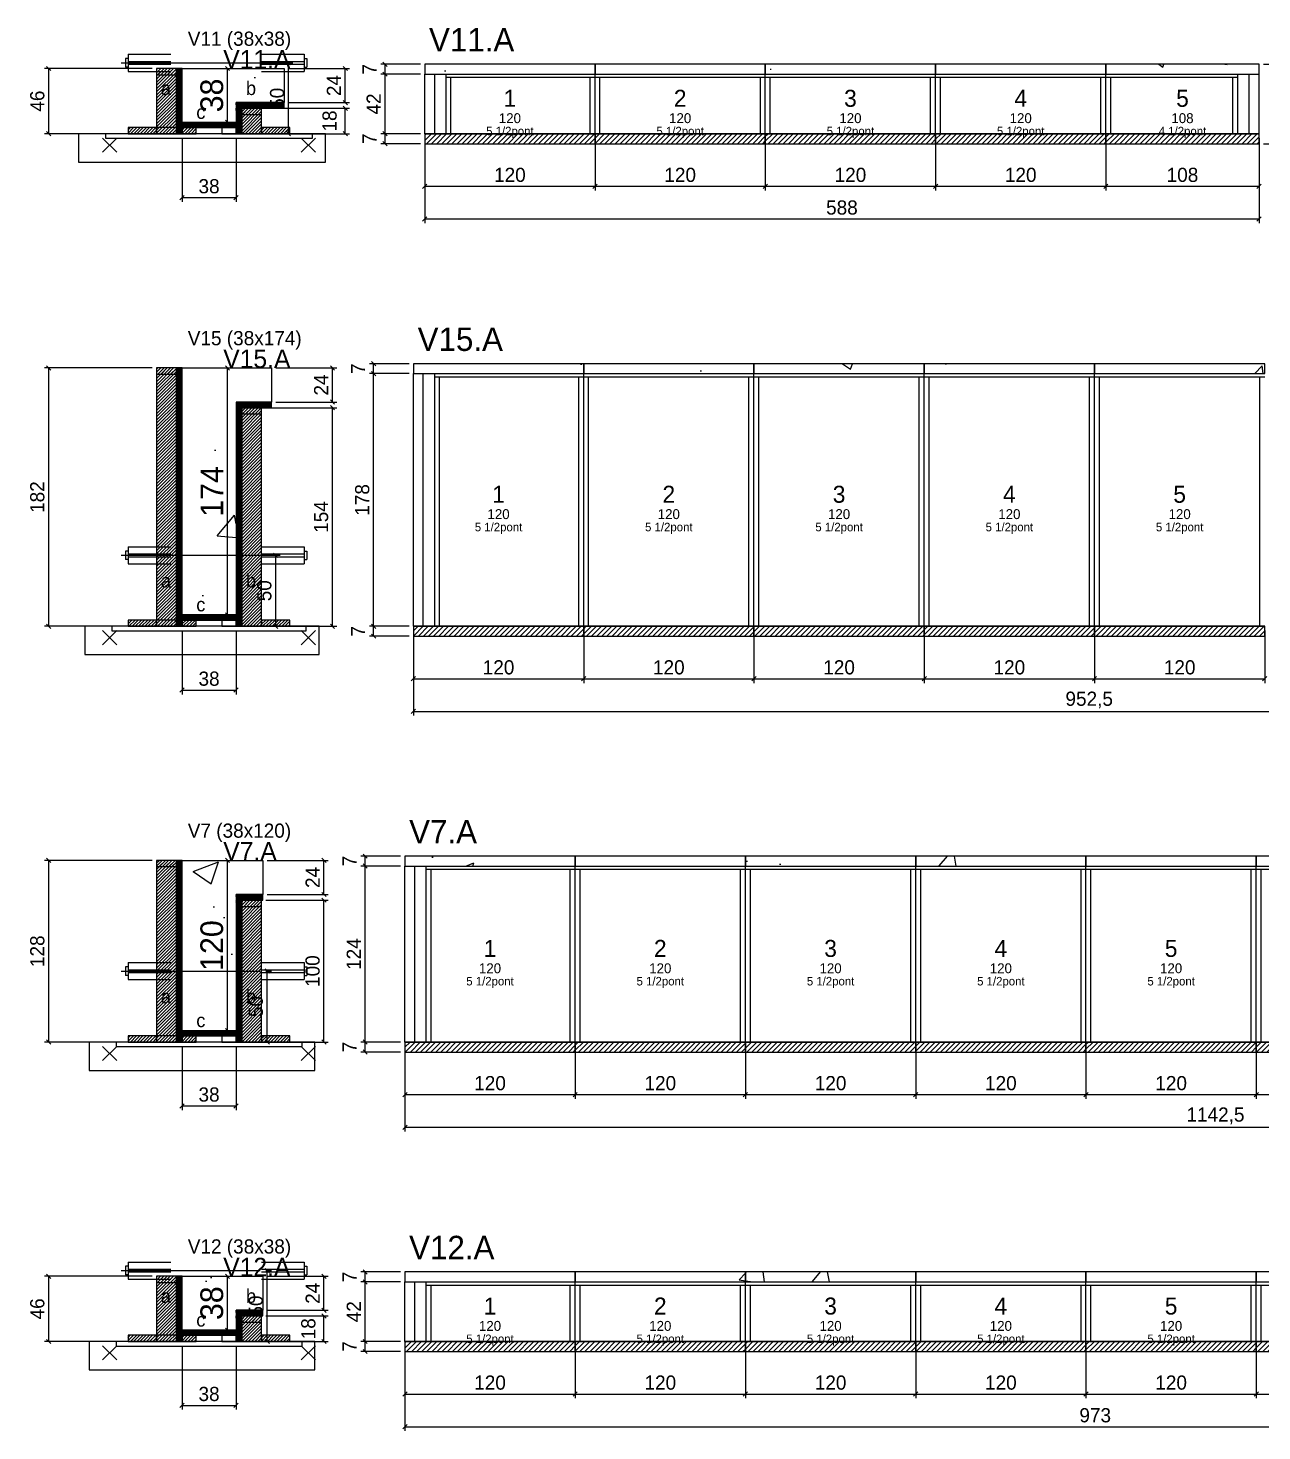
# Model space of a CAD drawing. Extents: x -69 to 3070, y -7974 to 1250.
# Drawn here: x -69 to 801, y -1952 to -964 of the extents above; entities that cross this region are included whole.
import ezdxf
from ezdxf.enums import TextEntityAlignment as Align

# ---------------------------------------------------------------- set-up
doc = ezdxf.new("R2010")
doc.units = 0
for name, color, linetype in [('5', 5, 'Continuous'), ('barrote', 126, 'Continuous'), ('CONCRETO', 251, 'Continuous'), ('COTA', 241, 'Continuous'), ('Cota Seção (2x)', 241, 'Continuous'), ('detalhes', 7, 'Continuous'), ('Hachura', 251, 'Continuous'), ('Madeira', 126, 'Continuous'), ('NOMENCLATURA', 7, 'Continuous'), ('Painéis', 200, 'Continuous'), ('presilha', 224, 'Continuous'), ('SARR_2.2x7', 40, 'Continuous'), ('SARR_3.5x7', 81, 'Continuous'), ('SCO-___-LAJ', 224, 'Continuous'), ('TENSOR', 224, 'Continuous'), ('texto', 7, 'Continuous'), ('Texto Seção', 7, 'Continuous')]:
    doc.layers.add(name, color=color, linetype=linetype)
doc.dimstyles.new('PAINEL', dxfattribs={"dimtxt": 10, "dimasz": 3, "dimexe": 3, "dimexo": 3, "dimgap": 3, "dimtad": 1, "dimblk": 'OBLIQUE', "dimblk1": 'OBLIQUE', "dimcen": 2.5, "dimclrd": 4, "dimclre": 4, "dimclrt": 240, "dimazin": 3, "dimtfac": 1, "dimtmove": 0, "dimatfit": 3})
doc.dimstyles.new('SECAO2X', dxfattribs={"dimtxt": 16, "dimasz": 3, "dimexe": 3, "dimexo": 3, "dimgap": 3, "dimtad": 1, "dimblk": 'OBLIQUE', "dimblk1": 'OBLIQUE', "dimcen": 2.5, "dimclrd": 4, "dimclre": 4, "dimclrt": 240, "dimazin": 3, "dimtfac": 1, "dimtmove": 0, "dimatfit": 3})

# ---------------------------------------------------------------- blocks, each defined once
blk = doc.blocks.new('_OBLIQUE')
at = {"color": 0, "linetype": 'BYBLOCK'}
blk.add_line((-0.5, -0.5), (0.5, 0.5), dxfattribs=at)

msp = doc.modelspace()

# ---------------------------------------------------------------- hatches: boundary and pattern name
at = {"layer": 'Hachura'}
h = msp.add_hatch(dxfattribs=at)
h.set_pattern_fill('ANSI31', scale=0.5)
h.paths.add_polyline_path([(22, -1038), (36, -1038), (36, -992), (22, -992)])
h = msp.add_hatch(dxfattribs=at)
h.set_pattern_fill('ANSI31', scale=0.5)
h.paths.add_polyline_path([(22, -996.4), (36, -996.4), (36, -992), (22, -992)])
h = msp.add_hatch(dxfattribs=at)
h.set_pattern_fill('SOLID')
h.paths.add_polyline_path([(36, -1038), (40, -1038), (40, -992), (36, -992)])
h = msp.add_hatch(dxfattribs=at)
h.set_pattern_fill('AR-CONC')
h.paths.add_polyline_path([(40, -1030), (40, -992), (111.99, -992), (111.99, -1016), (78, -1016), (78, -1030)])
h = msp.add_hatch(dxfattribs=at)
h.set_pattern_fill('AR-CONC', scale=0.8)
h.paths.add_polyline_path([(211, -996), (331, -996), (331, -989), (211, -989)])
h = msp.add_hatch(dxfattribs=at)
h.set_pattern_fill('AR-CONC', scale=0.8)
h.paths.add_polyline_path([(331, -996), (451, -996), (451, -989), (331, -989)])
h = msp.add_hatch(dxfattribs=at)
h.set_pattern_fill('AR-CONC', scale=0.8)
h.paths.add_polyline_path([(451, -996), (571, -996), (571, -989), (451, -989)])
h = msp.add_hatch(dxfattribs=at)
h.set_pattern_fill('AR-CONC', scale=0.8)
h.paths.add_polyline_path([(571, -996), (691, -996), (691, -989), (571, -989)])
h = msp.add_hatch(dxfattribs=at)
h.set_pattern_fill('AR-CONC', scale=0.8)
h.paths.add_polyline_path([(691, -996), (799, -996), (799, -989), (691, -989)])
h = msp.add_hatch(dxfattribs=at)
h.set_pattern_fill('SOLID')
h.paths.add_polyline_path([(78, -1020), (111.99, -1020), (111.99, -1016), (78, -1016)])
h = msp.add_hatch(dxfattribs=at)
h.set_pattern_fill('SOLID')
h.paths.add_polyline_path([(78, -1038), (82, -1038), (82, -1020), (78, -1020)])
h = msp.add_hatch(dxfattribs=at)
h.set_pattern_fill('ANSI31', scale=0.5)
h.paths.add_polyline_path([(82, -1038), (96, -1038), (96, -1020), (82, -1020)])
h = msp.add_hatch(dxfattribs=at)
h.set_pattern_fill('ANSI31', scale=0.5)
h.paths.add_polyline_path([(82, -1024.4), (96, -1024.4), (96, -1020), (82, -1020)])
h = msp.add_hatch(dxfattribs=at)
h.set_pattern_fill('ANSI31', scale=0.5)
h.paths.add_polyline_path([(2, -1038), (22, -1038), (22, -1033.6), (2, -1033.6)])
h = msp.add_hatch(dxfattribs=at)
h.set_pattern_fill('SOLID')
h.paths.add_polyline_path([(40, -1033.6), (78, -1033.6), (78, -1030), (40, -1030)])
h = msp.add_hatch(dxfattribs=at)
h.set_pattern_fill('ANSI31', scale=0.5)
h.paths.add_polyline_path([(40, -1038), (50, -1038), (50, -1033.6), (40, -1033.6)])
h = msp.add_hatch(dxfattribs=at)
h.set_pattern_fill('ANSI31', scale=0.5)
h.paths.add_polyline_path([(96, -1038), (116, -1038), (116, -1033.6), (96, -1033.6)])
h = msp.add_hatch(dxfattribs=at)
h.set_pattern_fill('ANSI31', scale=0.8)
h.paths.add_polyline_path([(211, -1045), (331, -1045), (331, -1038), (211, -1038)])
h = msp.add_hatch(dxfattribs=at)
h.set_pattern_fill('ANSI31', scale=0.8)
h.paths.add_polyline_path([(331, -1045), (451, -1045), (451, -1038), (331, -1038)])
h = msp.add_hatch(dxfattribs=at)
h.set_pattern_fill('ANSI31', scale=0.8)
h.paths.add_polyline_path([(451, -1045), (571, -1045), (571, -1038), (451, -1038)])
h = msp.add_hatch(dxfattribs=at)
h.set_pattern_fill('ANSI31', scale=0.8)
h.paths.add_polyline_path([(571, -1045), (691, -1045), (691, -1038), (571, -1038)])
h = msp.add_hatch(dxfattribs=at)
h.set_pattern_fill('ANSI31', scale=0.8)
h.paths.add_polyline_path([(691, -1045), (799, -1045), (799, -1038), (691, -1038)])
h = msp.add_hatch(dxfattribs=at)
h.set_pattern_fill('ANSI31', scale=0.5)
h.paths.add_polyline_path([(22, -1385), (36, -1385), (36, -1203), (22, -1203)])
h = msp.add_hatch(dxfattribs=at)
h.set_pattern_fill('ANSI31', scale=0.5)
h.paths.add_polyline_path([(22, -1207.4), (36, -1207.4), (36, -1203), (22, -1203)])
h = msp.add_hatch(dxfattribs=at)
h.set_pattern_fill('SOLID')
h.paths.add_polyline_path([(36, -1385), (40, -1385), (40, -1203), (36, -1203)])
h = msp.add_hatch(dxfattribs=at)
h.set_pattern_fill('AR-CONC')
h.paths.add_polyline_path([(40, -1377), (40, -1203), (103, -1203), (103, -1227), (78, -1227), (78, -1377)])
h = msp.add_hatch(dxfattribs=at)
h.set_pattern_fill('AR-CONC', scale=0.8)
h.paths.add_polyline_path([(203, -1207), (323, -1207), (323, -1200), (203, -1200)])
h = msp.add_hatch(dxfattribs=at)
h.set_pattern_fill('AR-CONC', scale=0.8)
h.paths.add_polyline_path([(323, -1207), (443, -1207), (443, -1200), (323, -1200)])
h = msp.add_hatch(dxfattribs=at)
h.set_pattern_fill('AR-CONC', scale=0.8)
h.paths.add_polyline_path([(443, -1207), (563, -1207), (563, -1200), (443, -1200)])
h = msp.add_hatch(dxfattribs=at)
h.set_pattern_fill('AR-CONC', scale=0.8)
h.paths.add_polyline_path([(563, -1207), (683, -1207), (683, -1200), (563, -1200)])
h = msp.add_hatch(dxfattribs=at)
h.set_pattern_fill('AR-CONC', scale=0.8)
h.paths.add_polyline_path([(683, -1207), (803, -1207), (803, -1200), (683, -1200)])
h = msp.add_hatch(dxfattribs=at)
h.set_pattern_fill('SOLID')
h.paths.add_polyline_path([(78, -1231), (103, -1231), (103, -1227), (78, -1227)])
h = msp.add_hatch(dxfattribs=at)
h.set_pattern_fill('SOLID')
h.paths.add_polyline_path([(78, -1385), (82, -1385), (82, -1231), (78, -1231)])
h = msp.add_hatch(dxfattribs=at)
h.set_pattern_fill('ANSI31', scale=0.5)
h.paths.add_polyline_path([(82, -1385), (96, -1385), (96, -1231), (82, -1231)])
h = msp.add_hatch(dxfattribs=at)
h.set_pattern_fill('ANSI31', scale=0.5)
h.paths.add_polyline_path([(82, -1235.4), (96, -1235.4), (96, -1231), (82, -1231)])
h = msp.add_hatch(dxfattribs=at)
h.set_pattern_fill('ANSI31', scale=0.5)
h.paths.add_polyline_path([(2, -1385), (22, -1385), (22, -1380.6), (2, -1380.6)])
h = msp.add_hatch(dxfattribs=at)
h.set_pattern_fill('SOLID')
h.paths.add_polyline_path([(40, -1380.6), (78, -1380.6), (78, -1377), (40, -1377)])
h = msp.add_hatch(dxfattribs=at)
h.set_pattern_fill('ANSI31', scale=0.5)
h.paths.add_polyline_path([(40, -1385), (50, -1385), (50, -1380.6), (40, -1380.6)])
h = msp.add_hatch(dxfattribs=at)
h.set_pattern_fill('ANSI31', scale=0.5)
h.paths.add_polyline_path([(96, -1385), (116, -1385), (116, -1380.6), (96, -1380.6)])
h = msp.add_hatch(dxfattribs=at)
h.set_pattern_fill('ANSI31', scale=0.8)
h.paths.add_polyline_path([(203, -1392), (323, -1392), (323, -1385), (203, -1385)])
h = msp.add_hatch(dxfattribs=at)
h.set_pattern_fill('ANSI31', scale=0.8)
h.paths.add_polyline_path([(323, -1392), (443, -1392), (443, -1385), (323, -1385)])
h = msp.add_hatch(dxfattribs=at)
h.set_pattern_fill('ANSI31', scale=0.8)
h.paths.add_polyline_path([(443, -1392), (563, -1392), (563, -1385), (443, -1385)])
h = msp.add_hatch(dxfattribs=at)
h.set_pattern_fill('ANSI31', scale=0.8)
h.paths.add_polyline_path([(563, -1392), (683, -1392), (683, -1385), (563, -1385)])
h = msp.add_hatch(dxfattribs=at)
h.set_pattern_fill('ANSI31', scale=0.8)
h.paths.add_polyline_path([(683, -1392), (803, -1392), (803, -1385), (683, -1385)])
h = msp.add_hatch(dxfattribs=at)
h.set_pattern_fill('ANSI31', scale=0.5)
h.paths.add_polyline_path([(22, -1678), (36, -1678), (36, -1550), (22, -1550)])
h = msp.add_hatch(dxfattribs=at)
h.set_pattern_fill('ANSI31', scale=0.5)
h.paths.add_polyline_path([(22, -1554.4), (36, -1554.4), (36, -1550), (22, -1550)])
h = msp.add_hatch(dxfattribs=at)
h.set_pattern_fill('SOLID')
h.paths.add_polyline_path([(36, -1678), (40, -1678), (40, -1550), (36, -1550)])
h = msp.add_hatch(dxfattribs=at)
h.set_pattern_fill('AR-CONC')
h.paths.add_polyline_path([(40, -1670), (40, -1550), (97, -1550), (97, -1574), (78, -1574), (78, -1670)])
h = msp.add_hatch(dxfattribs=at)
h.set_pattern_fill('AR-CONC', scale=0.8)
h.paths.add_polyline_path([(197, -1554), (317, -1554), (317, -1547), (197, -1547)])
h = msp.add_hatch(dxfattribs=at)
h.set_pattern_fill('AR-CONC', scale=0.8)
h.paths.add_polyline_path([(317, -1554), (437, -1554), (437, -1547), (317, -1547)])
h = msp.add_hatch(dxfattribs=at)
h.set_pattern_fill('AR-CONC', scale=0.8)
h.paths.add_polyline_path([(437, -1554), (557, -1554), (557, -1547), (437, -1547)])
h = msp.add_hatch(dxfattribs=at)
h.set_pattern_fill('AR-CONC', scale=0.8)
h.paths.add_polyline_path([(557, -1554), (677, -1554), (677, -1547), (557, -1547)])
h = msp.add_hatch(dxfattribs=at)
h.set_pattern_fill('AR-CONC', scale=0.8)
h.paths.add_polyline_path([(677, -1554), (797, -1554), (797, -1547), (677, -1547)])
h = msp.add_hatch(dxfattribs=at)
h.set_pattern_fill('AR-CONC', scale=0.8)
h.paths.add_polyline_path([(797, -1554), (917, -1554), (917, -1547), (797, -1547)])
h = msp.add_hatch(dxfattribs=at)
h.set_pattern_fill('SOLID')
h.paths.add_polyline_path([(78, -1578), (97, -1578), (97, -1574), (78, -1574)])
h = msp.add_hatch(dxfattribs=at)
h.set_pattern_fill('SOLID')
h.paths.add_polyline_path([(78, -1678), (82, -1678), (82, -1578), (78, -1578)])
h = msp.add_hatch(dxfattribs=at)
h.set_pattern_fill('ANSI31', scale=0.5)
h.paths.add_polyline_path([(82, -1678), (96, -1678), (96, -1578), (82, -1578)])
h = msp.add_hatch(dxfattribs=at)
h.set_pattern_fill('ANSI31', scale=0.5)
h.paths.add_polyline_path([(82, -1582.4), (96, -1582.4), (96, -1578), (82, -1578)])
h = msp.add_hatch(dxfattribs=at)
h.set_pattern_fill('SOLID')
h.paths.add_polyline_path([(40, -1673.6), (78, -1673.6), (78, -1670), (40, -1670)])
h = msp.add_hatch(dxfattribs=at)
h.set_pattern_fill('ANSI31', scale=0.5)
h.paths.add_polyline_path([(2, -1678), (22, -1678), (22, -1673.6), (2, -1673.6)])
h = msp.add_hatch(dxfattribs=at)
h.set_pattern_fill('ANSI31', scale=0.5)
h.paths.add_polyline_path([(40, -1678), (50, -1678), (50, -1673.6), (40, -1673.6)])
h = msp.add_hatch(dxfattribs=at)
h.set_pattern_fill('ANSI31', scale=0.5)
h.paths.add_polyline_path([(96, -1678), (116, -1678), (116, -1673.6), (96, -1673.6)])
h = msp.add_hatch(dxfattribs=at)
h.set_pattern_fill('ANSI31', scale=0.8)
h.paths.add_polyline_path([(197, -1685), (317, -1685), (317, -1678), (197, -1678)])
h = msp.add_hatch(dxfattribs=at)
h.set_pattern_fill('ANSI31', scale=0.8)
h.paths.add_polyline_path([(317, -1685), (437, -1685), (437, -1678), (317, -1678)])
h = msp.add_hatch(dxfattribs=at)
h.set_pattern_fill('ANSI31', scale=0.8)
h.paths.add_polyline_path([(437, -1685), (557, -1685), (557, -1678), (437, -1678)])
h = msp.add_hatch(dxfattribs=at)
h.set_pattern_fill('ANSI31', scale=0.8)
h.paths.add_polyline_path([(557, -1685), (677, -1685), (677, -1678), (557, -1678)])
h = msp.add_hatch(dxfattribs=at)
h.set_pattern_fill('ANSI31', scale=0.8)
h.paths.add_polyline_path([(677, -1685), (797, -1685), (797, -1678), (677, -1678)])
h = msp.add_hatch(dxfattribs=at)
h.set_pattern_fill('ANSI31', scale=0.8)
h.paths.add_polyline_path([(797, -1685), (917, -1685), (917, -1678), (797, -1678)])
h = msp.add_hatch(dxfattribs=at)
h.set_pattern_fill('ANSI31', scale=0.5)
h.paths.add_polyline_path([(22, -1889), (36, -1889), (36, -1843), (22, -1843)])
h = msp.add_hatch(dxfattribs=at)
h.set_pattern_fill('ANSI31', scale=0.5)
h.paths.add_polyline_path([(22, -1847.4), (36, -1847.4), (36, -1843), (22, -1843)])
h = msp.add_hatch(dxfattribs=at)
h.set_pattern_fill('SOLID')
h.paths.add_polyline_path([(36, -1889), (40, -1889), (40, -1843), (36, -1843)])
h = msp.add_hatch(dxfattribs=at)
h.set_pattern_fill('AR-CONC')
h.paths.add_polyline_path([(40, -1881), (40, -1843), (97, -1843), (97, -1867), (78, -1867), (78, -1881)])
h = msp.add_hatch(dxfattribs=at)
h.set_pattern_fill('AR-CONC', scale=0.8)
h.paths.add_polyline_path([(197, -1847), (317, -1847), (317, -1840), (197, -1840)])
h = msp.add_hatch(dxfattribs=at)
h.set_pattern_fill('AR-CONC', scale=0.8)
h.paths.add_polyline_path([(317, -1847), (437, -1847), (437, -1840), (317, -1840)])
h = msp.add_hatch(dxfattribs=at)
h.set_pattern_fill('AR-CONC', scale=0.8)
h.paths.add_polyline_path([(437, -1847), (557, -1847), (557, -1840), (437, -1840)])
h = msp.add_hatch(dxfattribs=at)
h.set_pattern_fill('AR-CONC', scale=0.8)
h.paths.add_polyline_path([(557, -1847), (677, -1847), (677, -1840), (557, -1840)])
h = msp.add_hatch(dxfattribs=at)
h.set_pattern_fill('AR-CONC', scale=0.8)
h.paths.add_polyline_path([(677, -1847), (797, -1847), (797, -1840), (677, -1840)])
h = msp.add_hatch(dxfattribs=at)
h.set_pattern_fill('AR-CONC', scale=0.8)
h.paths.add_polyline_path([(797, -1847), (917, -1847), (917, -1840), (797, -1840)])
h = msp.add_hatch(dxfattribs=at)
h.set_pattern_fill('SOLID')
h.paths.add_polyline_path([(78, -1871), (97, -1871), (97, -1867), (78, -1867)])
h = msp.add_hatch(dxfattribs=at)
h.set_pattern_fill('SOLID')
h.paths.add_polyline_path([(78, -1889), (82, -1889), (82, -1871), (78, -1871)])
h = msp.add_hatch(dxfattribs=at)
h.set_pattern_fill('ANSI31', scale=0.5)
h.paths.add_polyline_path([(82, -1889), (96, -1889), (96, -1871), (82, -1871)])
h = msp.add_hatch(dxfattribs=at)
h.set_pattern_fill('ANSI31', scale=0.5)
h.paths.add_polyline_path([(82, -1875.4), (96, -1875.4), (96, -1871), (82, -1871)])
h = msp.add_hatch(dxfattribs=at)
h.set_pattern_fill('ANSI31', scale=0.5)
h.paths.add_polyline_path([(2, -1889), (22, -1889), (22, -1884.6), (2, -1884.6)])
h = msp.add_hatch(dxfattribs=at)
h.set_pattern_fill('SOLID')
h.paths.add_polyline_path([(40, -1884.6), (78, -1884.6), (78, -1881), (40, -1881)])
h = msp.add_hatch(dxfattribs=at)
h.set_pattern_fill('ANSI31', scale=0.5)
h.paths.add_polyline_path([(40, -1889), (50, -1889), (50, -1884.6), (40, -1884.6)])
h = msp.add_hatch(dxfattribs=at)
h.set_pattern_fill('ANSI31', scale=0.5)
h.paths.add_polyline_path([(96, -1889), (116, -1889), (116, -1884.6), (96, -1884.6)])
h = msp.add_hatch(dxfattribs=at)
h.set_pattern_fill('ANSI31', scale=0.8)
h.paths.add_polyline_path([(197, -1896), (317, -1896), (317, -1889), (197, -1889)])
h = msp.add_hatch(dxfattribs=at)
h.set_pattern_fill('ANSI31', scale=0.8)
h.paths.add_polyline_path([(317, -1896), (437, -1896), (437, -1889), (317, -1889)])
h = msp.add_hatch(dxfattribs=at)
h.set_pattern_fill('ANSI31', scale=0.8)
h.paths.add_polyline_path([(437, -1896), (557, -1896), (557, -1889), (437, -1889)])
h = msp.add_hatch(dxfattribs=at)
h.set_pattern_fill('ANSI31', scale=0.8)
h.paths.add_polyline_path([(557, -1896), (677, -1896), (677, -1889), (557, -1889)])
h = msp.add_hatch(dxfattribs=at)
h.set_pattern_fill('ANSI31', scale=0.8)
h.paths.add_polyline_path([(677, -1896), (797, -1896), (797, -1889), (677, -1889)])
h = msp.add_hatch(dxfattribs=at)
h.set_pattern_fill('ANSI31', scale=0.8)
h.paths.add_polyline_path([(797, -1896), (917, -1896), (917, -1889), (797, -1889)])

# ---------------------------------------------------------------- linework, layer by layer
for p, q in [((0, -985), (0, -991)), ((2, -985), (0, -985)), ((2, -982), (32, -982)), ((2, -982), (2, -994)), ((2, -987), (32, -987)), ((96, -982), (126, -982)), ((96, -987), (126, -987)), ((126, -982), (126, -994)), ((126, -985), (128, -985)), ((128, -985), (128, -991)), ((2, -991), (0, -991)), ((2, -989), (32, -989)), ((2, -994), (32, -994)), ((96, -989), (126, -989)), ((96, -994), (126, -994)), ((126, -991), (128, -991)), ((0, -1332), (0, -1338)), ((2, -1332), (0, -1332)), ((2, -1329), (32, -1329)), ((2, -1329), (2, -1341)), ((2, -1334), (32, -1334)), ((96, -1329), (126, -1329)), ((96, -1334), (126, -1334)), ((126, -1329), (126, -1341)), ((126, -1332), (128, -1332)), ((128, -1332), (128, -1338)), ((2, -1338), (0, -1338)), ((2, -1336), (32, -1336)), ((2, -1341), (32, -1341)), ((96, -1336), (126, -1336)), ((96, -1341), (126, -1341)), ((126, -1338), (128, -1338)), ((0, -1625), (0, -1631)), ((2, -1625), (0, -1625)), ((2, -1631), (0, -1631)), ((2, -1622), (32, -1622)), ((2, -1622), (2, -1634)), ((2, -1627), (32, -1627)), ((2, -1629), (32, -1629)), ((96, -1622), (126, -1622)), ((96, -1627), (126, -1627)), ((96, -1629), (126, -1629)), ((126, -1622), (126, -1634)), ((126, -1625), (128, -1625)), ((126, -1631), (128, -1631)), ((128, -1625), (128, -1631)), ((2, -1634), (32, -1634)), ((96, -1634), (126, -1634)), ((0, -1836), (0, -1842)), ((2, -1836), (0, -1836)), ((2, -1833), (32, -1833)), ((2, -1833), (2, -1845)), ((2, -1838), (32, -1838)), ((96, -1833), (126, -1833)), ((96, -1838), (126, -1838)), ((126, -1833), (126, -1845)), ((126, -1836), (128, -1836)), ((128, -1836), (128, -1842)), ((2, -1842), (0, -1842)), ((2, -1840), (32, -1840)), ((2, -1845), (32, -1845)), ((96, -1840), (126, -1840)), ((96, -1845), (126, -1845)), ((126, -1842), (128, -1842))]:
    msp.add_line(p, q)
at = {"layer": 'barrote'}
for points in [[(-32.995, -1058), (140.995, -1058), (140.995, -1038), (-32.995, -1038)], [(-28.5, -1405), (136.5, -1405), (136.5, -1385), (-28.5, -1385)], [(-25.5, -1698), (133.5, -1698), (133.5, -1678), (-25.5, -1678)], [(-25.5, -1909), (133.5, -1909), (133.5, -1889), (-25.5, -1889)]]:
    msp.add_lwpolyline(points, close=True, dxfattribs=at)
at = {"layer": 'CONCRETO'}
for points in [[(40, -1030), (40, -992), (111.99, -992), (111.99, -1016), (78, -1016), (78, -1030)], [(40, -1377), (40, -1203), (103, -1203), (103, -1227), (78, -1227), (78, -1377)], [(40, -1670), (40, -1550), (97, -1550), (97, -1574), (78, -1574), (78, -1670)], [(40, -1881), (40, -1843), (97, -1843), (97, -1867), (78, -1867), (78, -1881)]]:
    msp.add_lwpolyline(points, close=True, dxfattribs=at)
at = {"layer": 'Madeira'}
for points in [[(22, -1038), (36, -1038), (36, -992), (22, -992)], [(22, -996.4), (36, -996.4), (36, -992), (22, -992)], [(82, -1038), (96, -1038), (96, -1020), (82, -1020)], [(82, -1024.4), (96, -1024.4), (96, -1020), (82, -1020)], [(2, -1038), (22, -1038), (22, -1033.6), (2, -1033.6)], [(22, -1038), (36, -1038), (36, -1033.6), (22, -1033.6)], [(40, -1038), (50, -1038), (50, -1033.6), (40, -1033.6)], [(68, -1038), (78, -1038), (78, -1033.6), (68, -1033.6)], [(96, -1038), (116, -1038), (116, -1033.6), (96, -1033.6)], [(22, -1385), (36, -1385), (36, -1203), (22, -1203)], [(22, -1207.4), (36, -1207.4), (36, -1203), (22, -1203)], [(82, -1385), (96, -1385), (96, -1231), (82, -1231)], [(82, -1235.4), (96, -1235.4), (96, -1231), (82, -1231)], [(2, -1385), (22, -1385), (22, -1380.6), (2, -1380.6)], [(22, -1385), (36, -1385), (36, -1380.6), (22, -1380.6)], [(40, -1385), (50, -1385), (50, -1380.6), (40, -1380.6)], [(68, -1385), (78, -1385), (78, -1380.6), (68, -1380.6)], [(96, -1385), (116, -1385), (116, -1380.6), (96, -1380.6)], [(22, -1678), (36, -1678), (36, -1550), (22, -1550)], [(22, -1554.4), (36, -1554.4), (36, -1550), (22, -1550)], [(82, -1678), (96, -1678), (96, -1578), (82, -1578)], [(82, -1582.4), (96, -1582.4), (96, -1578), (82, -1578)], [(2, -1678), (22, -1678), (22, -1673.6), (2, -1673.6)], [(22, -1678), (36, -1678), (36, -1673.6), (22, -1673.6)], [(40, -1678), (50, -1678), (50, -1673.6), (40, -1673.6)], [(68, -1678), (78, -1678), (78, -1673.6), (68, -1673.6)], [(96, -1678), (116, -1678), (116, -1673.6), (96, -1673.6)], [(22, -1889), (36, -1889), (36, -1843), (22, -1843)], [(22, -1847.4), (36, -1847.4), (36, -1843), (22, -1843)], [(82, -1889), (96, -1889), (96, -1871), (82, -1871)], [(82, -1875.4), (96, -1875.4), (96, -1871), (82, -1871)], [(2, -1889), (22, -1889), (22, -1884.6), (2, -1884.6)], [(22, -1889), (36, -1889), (36, -1884.6), (22, -1884.6)], [(40, -1889), (50, -1889), (50, -1884.6), (40, -1884.6)], [(68, -1889), (78, -1889), (78, -1884.6), (68, -1884.6)], [(96, -1889), (116, -1889), (116, -1884.6), (96, -1884.6)]]:
    msp.add_lwpolyline(points, close=True, dxfattribs=at)
at = {"layer": 'Painéis'}
for p, q in [((211, -996), (331, -996)), ((211, -1038), (211, -996)), ((331, -1038), (331, -996)), ((331, -1038), (331, -996)), ((331, -996), (451, -996)), ((331, -1038), (331, -996)), ((451, -1038), (451, -996)), ((451, -1038), (451, -996)), ((451, -996), (571, -996)), ((451, -1038), (451, -996)), ((571, -1038), (571, -996)), ((571, -1038), (571, -996)), ((571, -996), (691, -996)), ((571, -1038), (571, -996)), ((691, -1038), (691, -996)), ((691, -1038), (691, -996)), ((691, -996), (799, -996)), ((691, -1038), (691, -996)), ((799, -1038), (799, -996)), ((211, -1038), (331, -1038)), ((331, -1038), (451, -1038)), ((451, -1038), (571, -1038)), ((571, -1038), (691, -1038)), ((691, -1038), (799, -1038)), ((203, -1207), (323, -1207)), ((203, -1385), (203, -1207)), ((323, -1385), (323, -1207)), ((323, -1385), (323, -1207)), ((323, -1207), (443, -1207)), ((323, -1385), (323, -1207)), ((443, -1385), (443, -1207)), ((443, -1385), (443, -1207)), ((443, -1207), (563, -1207)), ((443, -1385), (443, -1207)), ((563, -1385), (563, -1207)), ((563, -1385), (563, -1207)), ((563, -1207), (683, -1207)), ((563, -1385), (563, -1207)), ((683, -1385), (683, -1207)), ((683, -1385), (683, -1207)), ((683, -1207), (803, -1207)), ((683, -1385), (683, -1207)), ((203, -1385), (323, -1385)), ((323, -1385), (443, -1385)), ((443, -1385), (563, -1385)), ((563, -1385), (683, -1385)), ((683, -1385), (803, -1385)), ((197, -1554), (317, -1554)), ((197, -1678), (197, -1554)), ((317, -1678), (317, -1554)), ((317, -1678), (317, -1554)), ((317, -1554), (437, -1554)), ((317, -1678), (317, -1554)), ((437, -1678), (437, -1554)), ((437, -1678), (437, -1554)), ((437, -1554), (557, -1554)), ((437, -1678), (437, -1554)), ((557, -1678), (557, -1554)), ((557, -1678), (557, -1554)), ((557, -1554), (677, -1554)), ((557, -1678), (557, -1554)), ((677, -1678), (677, -1554)), ((677, -1678), (677, -1554)), ((677, -1554), (797, -1554)), ((677, -1678), (677, -1554)), ((797, -1678), (797, -1554)), ((797, -1678), (797, -1554)), ((797, -1554), (917, -1554)), ((797, -1678), (797, -1554)), ((197, -1678), (317, -1678)), ((317, -1678), (437, -1678)), ((437, -1678), (557, -1678)), ((557, -1678), (677, -1678)), ((677, -1678), (797, -1678)), ((797, -1678), (917, -1678)), ((197, -1847), (317, -1847)), ((197, -1889), (197, -1847)), ((317, -1889), (317, -1847)), ((317, -1889), (317, -1847)), ((317, -1847), (437, -1847)), ((317, -1889), (317, -1847)), ((437, -1889), (437, -1847)), ((437, -1889), (437, -1847)), ((437, -1847), (557, -1847)), ((437, -1889), (437, -1847)), ((557, -1889), (557, -1847)), ((557, -1889), (557, -1847)), ((557, -1847), (677, -1847)), ((557, -1889), (557, -1847)), ((677, -1889), (677, -1847)), ((677, -1889), (677, -1847)), ((677, -1847), (797, -1847)), ((677, -1889), (677, -1847)), ((797, -1889), (797, -1847)), ((797, -1889), (797, -1847)), ((797, -1847), (917, -1847)), ((797, -1889), (797, -1847)), ((197, -1889), (317, -1889)), ((317, -1889), (437, -1889)), ((437, -1889), (557, -1889)), ((557, -1889), (677, -1889)), ((677, -1889), (797, -1889)), ((797, -1889), (917, -1889))]:
    msp.add_line(p, q, dxfattribs=at)
for points in [[(36, -1038), (40, -1038), (40, -992), (36, -992)], [(78, -1020), (111.99, -1020), (111.99, -1016), (78, -1016)], [(78, -1038), (82, -1038), (82, -1020), (78, -1020)], [(40, -1033.6), (78, -1033.6), (78, -1030), (40, -1030)], [(36, -1385), (40, -1385), (40, -1203), (36, -1203)], [(78, -1231), (103, -1231), (103, -1227), (78, -1227)], [(78, -1385), (82, -1385), (82, -1231), (78, -1231)], [(40, -1380.6), (78, -1380.6), (78, -1377), (40, -1377)], [(36, -1678), (40, -1678), (40, -1550), (36, -1550)], [(78, -1578), (97, -1578), (97, -1574), (78, -1574)], [(78, -1678), (82, -1678), (82, -1578), (78, -1578)], [(40, -1673.6), (78, -1673.6), (78, -1670), (40, -1670)], [(36, -1889), (40, -1889), (40, -1843), (36, -1843)], [(78, -1871), (97, -1871), (97, -1867), (78, -1867)], [(78, -1889), (82, -1889), (82, -1871), (78, -1871)], [(40, -1884.6), (78, -1884.6), (78, -1881), (40, -1881)]]:
    msp.add_lwpolyline(points, close=True, dxfattribs=at)
at = {"layer": 'Painéis', "color": 8}
for points in [[(211, -996), (331, -996), (331, -989), (211, -989)], [(331, -996), (451, -996), (451, -989), (331, -989)], [(451, -996), (571, -996), (571, -989), (451, -989)], [(571, -996), (691, -996), (691, -989), (571, -989)], [(691, -996), (799, -996), (799, -989), (691, -989)], [(211, -1045), (331, -1045), (331, -1038), (211, -1038)], [(331, -1045), (451, -1045), (451, -1038), (331, -1038)], [(451, -1045), (571, -1045), (571, -1038), (451, -1038)], [(571, -1045), (691, -1045), (691, -1038), (571, -1038)], [(691, -1045), (799, -1045), (799, -1038), (691, -1038)], [(203, -1207), (323, -1207), (323, -1200), (203, -1200)], [(323, -1207), (443, -1207), (443, -1200), (323, -1200)], [(443, -1207), (563, -1207), (563, -1200), (443, -1200)], [(563, -1207), (683, -1207), (683, -1200), (563, -1200)], [(683, -1207), (803, -1207), (803, -1200), (683, -1200)], [(203, -1392), (323, -1392), (323, -1385), (203, -1385)], [(323, -1392), (443, -1392), (443, -1385), (323, -1385)], [(443, -1392), (563, -1392), (563, -1385), (443, -1385)], [(563, -1392), (683, -1392), (683, -1385), (563, -1385)], [(683, -1392), (803, -1392), (803, -1385), (683, -1385)], [(197, -1554), (317, -1554), (317, -1547), (197, -1547)], [(317, -1554), (437, -1554), (437, -1547), (317, -1547)], [(437, -1554), (557, -1554), (557, -1547), (437, -1547)], [(557, -1554), (677, -1554), (677, -1547), (557, -1547)], [(677, -1554), (797, -1554), (797, -1547), (677, -1547)], [(797, -1554), (917, -1554), (917, -1547), (797, -1547)], [(197, -1685), (317, -1685), (317, -1678), (197, -1678)], [(317, -1685), (437, -1685), (437, -1678), (317, -1678)], [(437, -1685), (557, -1685), (557, -1678), (437, -1678)], [(557, -1685), (677, -1685), (677, -1678), (557, -1678)], [(677, -1685), (797, -1685), (797, -1678), (677, -1678)], [(797, -1685), (917, -1685), (917, -1678), (797, -1678)], [(197, -1847), (317, -1847), (317, -1840), (197, -1840)], [(317, -1847), (437, -1847), (437, -1840), (317, -1840)], [(437, -1847), (557, -1847), (557, -1840), (437, -1840)], [(557, -1847), (677, -1847), (677, -1840), (557, -1840)], [(677, -1847), (797, -1847), (797, -1840), (677, -1840)], [(797, -1847), (917, -1847), (917, -1840), (797, -1840)], [(197, -1896), (317, -1896), (317, -1889), (197, -1889)], [(317, -1896), (437, -1896), (437, -1889), (317, -1889)], [(437, -1896), (557, -1896), (557, -1889), (437, -1889)], [(557, -1896), (677, -1896), (677, -1889), (557, -1889)], [(677, -1896), (797, -1896), (797, -1889), (677, -1889)], [(797, -1896), (917, -1896), (917, -1889), (797, -1889)]]:
    msp.add_lwpolyline(points, close=True, dxfattribs=at)
at = {"layer": 'presilha'}
for p, q in [((-16, -1051), (-6, -1041)), ((-16, -1041), (-6, -1051)), ((124, -1051), (134, -1041)), ((124, -1041), (134, -1051)), ((-16, -1398), (-6, -1388)), ((-16, -1388), (-6, -1398)), ((124, -1398), (134, -1388)), ((124, -1388), (134, -1398)), ((-16, -1691), (-6, -1681)), ((-16, -1681), (-6, -1691)), ((124, -1691), (134, -1681)), ((124, -1681), (134, -1691)), ((-16, -1902), (-6, -1892)), ((-16, -1892), (-6, -1902)), ((124, -1902), (134, -1892)), ((124, -1892), (134, -1902))]:
    msp.add_line(p, q, dxfattribs=at)
at = {"layer": 'SARR_2.2x7'}
for p, q in [((218, -1038), (218, -996)), ((226, -998.2), (331, -998.2)), ((331, -998.2), (451, -998.2)), ((451, -998.2), (571, -998.2)), ((571, -998.2), (691, -998.2)), ((691, -998.2), (784, -998.2)), ((792, -1038), (792, -996)), ((210, -1385), (210, -1207)), ((218, -1209.2), (323, -1209.2)), ((323, -1209.2), (443, -1209.2)), ((443, -1209.2), (563, -1209.2)), ((563, -1209.2), (683, -1209.2)), ((683, -1209.2), (803, -1209.2)), ((204, -1678), (204, -1554)), ((212, -1556.2), (317, -1556.2)), ((317, -1556.2), (437, -1556.2)), ((437, -1556.2), (557, -1556.2)), ((557, -1556.2), (677, -1556.2)), ((677, -1556.2), (797, -1556.2)), ((797, -1556.2), (917, -1556.2)), ((204, -1889), (204, -1847)), ((212, -1849.2), (317, -1849.2)), ((317, -1849.2), (437, -1849.2)), ((437, -1849.2), (557, -1849.2)), ((557, -1849.2), (677, -1849.2)), ((677, -1849.2), (797, -1849.2)), ((797, -1849.2), (917, -1849.2))]:
    msp.add_line(p, q, dxfattribs=at)
at = {"layer": 'SARR_3.5x7'}
for p, q in [((226, -1038), (226, -996)), ((229.5, -1038), (229.5, -998.2)), ((327.5, -1038), (327.5, -998.2)), ((331, -1038), (331, -996)), ((331, -1038), (331, -996)), ((334.5, -1038), (334.5, -998.2)), ((447.5, -1038), (447.5, -998.2)), ((451, -1038), (451, -996)), ((451, -1038), (451, -996)), ((454.5, -1038), (454.5, -998.2)), ((567.5, -1038), (567.5, -998.2)), ((571, -1038), (571, -996)), ((571, -1038), (571, -996)), ((574.5, -1038), (574.5, -998.2)), ((687.5, -1038), (687.5, -998.2)), ((691, -1038), (691, -996)), ((691, -1038), (691, -996)), ((694.5, -1038), (694.5, -998.2)), ((780.5, -1038), (780.5, -998.2)), ((784, -1038), (784, -996)), ((226, -1038), (229.5, -1038)), ((327.5, -1038), (331, -1038)), ((331, -1038), (334.5, -1038)), ((447.5, -1038), (451, -1038)), ((451, -1038), (454.5, -1038)), ((567.5, -1038), (571, -1038)), ((571, -1038), (574.5, -1038)), ((687.5, -1038), (691, -1038)), ((691, -1038), (694.5, -1038)), ((780.5, -1038), (784, -1038)), ((218, -1385), (218, -1207)), ((221.5, -1385), (221.5, -1209.2)), ((319.5, -1385), (319.5, -1209.2)), ((323, -1385), (323, -1207)), ((323, -1385), (323, -1207)), ((326.5, -1385), (326.5, -1209.2)), ((439.5, -1385), (439.5, -1209.2)), ((443, -1385), (443, -1207)), ((443, -1385), (443, -1207)), ((446.5, -1385), (446.5, -1209.2)), ((559.5, -1385), (559.5, -1209.2)), ((563, -1385), (563, -1207)), ((563, -1385), (563, -1207)), ((566.5, -1385), (566.5, -1209.2)), ((679.5, -1385), (679.5, -1209.2)), ((683, -1385), (683, -1207)), ((683, -1385), (683, -1207)), ((686.5, -1385), (686.5, -1209.2)), ((799.5, -1385), (799.5, -1209.2)), ((218, -1385), (221.5, -1385)), ((319.5, -1385), (323, -1385)), ((323, -1385), (326.5, -1385)), ((439.5, -1385), (443, -1385)), ((443, -1385), (446.5, -1385)), ((559.5, -1385), (563, -1385)), ((563, -1385), (566.5, -1385)), ((679.5, -1385), (683, -1385)), ((683, -1385), (686.5, -1385)), ((799.5, -1385), (803, -1385)), ((212, -1678), (212, -1554)), ((215.5, -1678), (215.5, -1556.2)), ((313.5, -1678), (313.5, -1556.2)), ((317, -1678), (317, -1554)), ((317, -1678), (317, -1554)), ((320.5, -1678), (320.5, -1556.2)), ((433.5, -1678), (433.5, -1556.2)), ((437, -1678), (437, -1554)), ((437, -1678), (437, -1554)), ((440.5, -1678), (440.5, -1556.2)), ((553.5, -1678), (553.5, -1556.2)), ((557, -1678), (557, -1554)), ((557, -1678), (557, -1554)), ((560.5, -1678), (560.5, -1556.2)), ((673.5, -1678), (673.5, -1556.2)), ((677, -1678), (677, -1554)), ((677, -1678), (677, -1554)), ((680.5, -1678), (680.5, -1556.2)), ((793.5, -1678), (793.5, -1556.2)), ((797, -1678), (797, -1554)), ((797, -1678), (797, -1554)), ((800.5, -1678), (800.5, -1556.2)), ((212, -1678), (215.5, -1678)), ((313.5, -1678), (317, -1678)), ((317, -1678), (320.5, -1678)), ((433.5, -1678), (437, -1678)), ((437, -1678), (440.5, -1678)), ((553.5, -1678), (557, -1678)), ((557, -1678), (560.5, -1678)), ((673.5, -1678), (677, -1678)), ((677, -1678), (680.5, -1678)), ((793.5, -1678), (797, -1678)), ((797, -1678), (800.5, -1678)), ((212, -1889), (212, -1847)), ((317, -1889), (317, -1847)), ((317, -1889), (317, -1847)), ((437, -1889), (437, -1847)), ((437, -1889), (437, -1847)), ((557, -1889), (557, -1847)), ((557, -1889), (557, -1847)), ((677, -1889), (677, -1847)), ((677, -1889), (677, -1847)), ((797, -1889), (797, -1847)), ((797, -1889), (797, -1847)), ((215.5, -1889), (215.5, -1849.2)), ((313.5, -1889), (313.5, -1849.2)), ((320.5, -1889), (320.5, -1849.2)), ((433.5, -1889), (433.5, -1849.2)), ((440.5, -1889), (440.5, -1849.2)), ((553.5, -1889), (553.5, -1849.2)), ((560.5, -1889), (560.5, -1849.2)), ((673.5, -1889), (673.5, -1849.2)), ((680.5, -1889), (680.5, -1849.2)), ((793.5, -1889), (793.5, -1849.2)), ((800.5, -1889), (800.5, -1849.2)), ((212, -1889), (215.5, -1889)), ((313.5, -1889), (317, -1889)), ((317, -1889), (320.5, -1889)), ((433.5, -1889), (437, -1889)), ((437, -1889), (440.5, -1889)), ((553.5, -1889), (557, -1889)), ((557, -1889), (560.5, -1889)), ((673.5, -1889), (677, -1889)), ((677, -1889), (680.5, -1889)), ((793.5, -1889), (797, -1889)), ((797, -1889), (800.5, -1889))]:
    msp.add_line(p, q, dxfattribs=at)
at = {"layer": 'SCO-___-LAJ'}
for points in [[(-13.995, -1041.2), (131.995, -1041.2), (131.995, -1038), (-13.995, -1038)], [(-9.5, -1388.2), (127.5, -1388.2), (127.5, -1385), (-9.5, -1385)], [(-6.5, -1681.2), (124.5, -1681.2), (124.5, -1678), (-6.5, -1678)], [(-6.5, -1892.2), (124.5, -1892.2), (124.5, -1889), (-6.5, -1889)]]:
    msp.add_lwpolyline(points, close=True, dxfattribs=at)
at = {"layer": 'TENSOR'}
for p, q in [((-3, -988), (109.99, -988)), ((-3, -1335), (101, -1335)), ((-3, -1628), (95, -1628)), ((-3, -1839), (95, -1839))]:
    msp.add_line(p, q, dxfattribs=at)

# ---------------------------------------------------------------- texts
at = {"layer": '5'}
for s, height, p in [('1', 12, (271, -1013)), ('2', 12, (391, -1013)), ('3', 12, (511, -1013)), ('4', 12, (631, -1013)), ('5', 12, (745, -1013)), ('120', 7, (271, -1027)), ('120', 7, (391, -1027)), ('120', 7, (511, -1027)), ('120', 7, (631, -1027)), ('108', 7, (745, -1027)), ('1', 12, (263, -1292)), ('2', 12, (383, -1292)), ('3', 12, (503, -1292)), ('4', 12, (623, -1292)), ('5', 12, (743, -1292)), ('120', 7, (263, -1306)), ('120', 7, (383, -1306)), ('120', 7, (503, -1306)), ('120', 7, (623, -1306)), ('120', 7, (743, -1306)), ('1', 12, (257, -1612)), ('2', 12, (377, -1612)), ('3', 12, (497, -1612)), ('4', 12, (617, -1612)), ('5', 12, (737, -1612)), ('120', 7, (257, -1626)), ('120', 7, (377, -1626)), ('120', 7, (497, -1626)), ('120', 7, (617, -1626)), ('120', 7, (737, -1626)), ('1', 12, (257, -1864)), ('2', 12, (377, -1864)), ('3', 12, (497, -1864)), ('4', 12, (617, -1864)), ('5', 12, (737, -1864)), ('120', 7, (257, -1878)), ('120', 7, (377, -1878)), ('120', 7, (497, -1878)), ('120', 7, (617, -1878)), ('120', 7, (737, -1878))]:
    msp.add_text(s, height=height, dxfattribs=at).set_placement(p, align=Align.MIDDLE_CENTER)
at = {"layer": 'detalhes'}
for s, p in [('a', (25, -1010.7)), ('b', (85, -1010.7)), ('c', (50, -1027.5)), ('a', (25, -1357.7)), ('b', (85, -1357.7)), ('c', (50, -1374.5)), ('b', (85, -1650.7)), ('a', (25, -1650.7)), ('c', (50, -1667.5)), ('a', (25, -1861.7)), ('b', (85, -1861.7)), ('c', (50, -1878.5))]:
    msp.add_text(s, height=9.6, dxfattribs=at).set_placement(p)
at = {"layer": 'NOMENCLATURA'}
for s, p in [('V11.A', (214, -980)), ('V15.A', (206, -1191)), ('V7.A', (200, -1538)), ('V12.A', (200, -1831))]:
    msp.add_text(s, height=16.5, dxfattribs=at).set_placement(p)
at = {"layer": 'texto', "char_height": 6, "attachment_point": 5}
for s, insert in [('5 1/2pont', (271, -1037)), ('5 1/2pont', (391, -1037)), ('5 1/2pont', (511, -1037)), ('5 1/2pont', (631, -1037)), ('4 1/2pont', (745, -1037)), ('5 1/2pont', (263, -1316)), ('5 1/2pont', (383, -1316)), ('5 1/2pont', (503, -1316)), ('5 1/2pont', (623, -1316)), ('5 1/2pont', (743, -1316)), ('5 1/2pont', (257, -1636)), ('5 1/2pont', (377, -1636)), ('5 1/2pont', (497, -1636)), ('5 1/2pont', (617, -1636)), ('5 1/2pont', (737, -1636)), ('5 1/2pont', (257, -1888)), ('5 1/2pont', (377, -1888)), ('5 1/2pont', (497, -1888)), ('5 1/2pont', (617, -1888)), ('5 1/2pont', (737, -1888))]:
    msp.add_mtext(s, dxfattribs=dict(at, insert=insert))
at = {"layer": 'Texto Seção'}
for s, height, p in [('V11 (38x38)', 10, (44, -976)), ('V11.A', 13, (69, -992)), ('V15 (38x174)', 10, (44, -1187)), ('V15.A', 13, (69, -1203)), ('V7 (38x120)', 10, (44, -1534)), ('V7.A', 13, (69, -1550)), ('V12 (38x38)', 10, (44, -1827)), ('V12.A', 13, (69, -1843))]:
    msp.add_text(s, height=height, dxfattribs=at).set_placement(p)

# ---------------------------------------------------------------- dimensions: what is measured, and where the dimension line sits
at = {"layer": 'COTA'}
for base, p1, p2 in [((114.99, -1038), (96, -1038), (96, -988)), ((183, -996), (211, -996), (211, -989)), ((827, -1045), (799, -1045), (799, -989)), ((-54, -1038), (2, -1038), (22, -992)), ((154.99, -1016), (111.99, -1016), (111.99, -992)), ((183, -1038), (211, -1038), (211, -996)), ((154.99, -1038), (96, -1038), (96, -1020)), ((183, -1045), (211, -1045), (211, -1038)), ((-54, -1385), (2, -1385), (22, -1203)), ((146, -1227), (103, -1227), (103, -1203)), ((175, -1207), (203, -1207), (203, -1200)), ((175, -1385), (203, -1385), (203, -1207)), ((146, -1385), (96, -1385), (96, -1231)), ((106, -1385), (96, -1385), (96, -1335)), ((175, -1392), (203, -1392), (203, -1385)), ((-54, -1678), (2, -1678), (22, -1550)), ((140, -1574), (97, -1574), (97, -1550)), ((169, -1554), (197, -1554), (197, -1547)), ((169, -1678), (197, -1678), (197, -1554)), ((140, -1678), (96, -1678), (96, -1578)), ((100, -1678), (96, -1678), (96, -1628)), ((169, -1685), (197, -1685), (197, -1678)), ((100, -1889), (96, -1889), (96, -1839)), ((169, -1847), (197, -1847), (197, -1840)), ((-54, -1889), (2, -1889), (22, -1843)), ((140, -1867), (97, -1867), (97, -1843)), ((169, -1889), (197, -1889), (197, -1847)), ((140, -1889), (96, -1889), (96, -1871)), ((169, -1896), (197, -1896), (197, -1889))]:
    msp.add_linear_dim(base=base, p1=p1, p2=p2, angle=90, dimstyle='PAINEL', dxfattribs=at).render()
for base, p1, p2 in [((40, -1083), (40, -1038), (78, -1038)), ((211, -1075), (211, -1038), (331, -1038)), ((211, -1098), (211, -1038), (799, -1038)), ((331, -1075), (331, -1038), (451, -1038)), ((451, -1075), (451, -1038), (571, -1038)), ((571, -1075), (571, -1038), (691, -1038)), ((691, -1075), (691, -1038), (799, -1038)), ((40, -1430), (40, -1385), (78, -1385)), ((203, -1422), (203, -1385), (323, -1385)), ((203, -1445), (203, -1385), (1155.5, -1385)), ((323, -1422), (323, -1385), (443, -1385)), ((443, -1422), (443, -1385), (563, -1385)), ((563, -1422), (563, -1385), (683, -1385)), ((683, -1422), (683, -1385), (803, -1385)), ((40, -1723), (40, -1678), (78, -1678)), ((197, -1715), (197, -1678), (317, -1678)), ((197, -1738), (197, -1678), (1339.5, -1678)), ((317, -1715), (317, -1678), (437, -1678)), ((437, -1715), (437, -1678), (557, -1678)), ((557, -1715), (557, -1678), (677, -1678)), ((677, -1715), (677, -1678), (797, -1678)), ((797, -1715), (797, -1678), (917, -1678)), ((40, -1934), (40, -1889), (78, -1889)), ((197, -1926), (197, -1889), (317, -1889)), ((197, -1949), (197, -1889), (1170, -1889)), ((317, -1926), (317, -1889), (437, -1889)), ((437, -1926), (437, -1889), (557, -1889)), ((557, -1926), (557, -1889), (677, -1889)), ((677, -1926), (677, -1889), (797, -1889)), ((797, -1926), (797, -1889), (917, -1889))]:
    msp.add_linear_dim(base=base, p1=p1, p2=p2, dimstyle='PAINEL', dxfattribs=at).render()
at = {"layer": 'Cota Seção (2x)'}
for base, p1, p2 in [((72, -1030), (40, -1030), (40, -992)), ((72, -1377), (40, -1377), (40, -1203)), ((72, -1670), (40, -1670), (40, -1550)), ((72, -1881), (40, -1881), (40, -1843))]:
    msp.add_linear_dim(base=base, p1=p1, p2=p2, angle=90, dimstyle='SECAO2X', dxfattribs=at).render()

doc.saveas('drawing.dxf')
